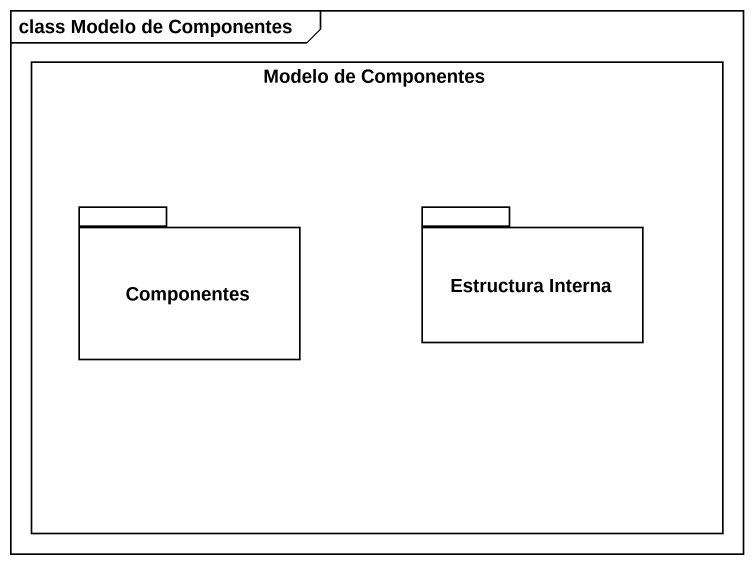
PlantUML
@startuml
mainframe class Modelo de Componentes
rectangle "Modelo de Componentes" as Modelo_de_Componentes {
  package Componentes {
  }
  package "Estructura Interna" as Estructura_Interna {
  }
}
@enduml
